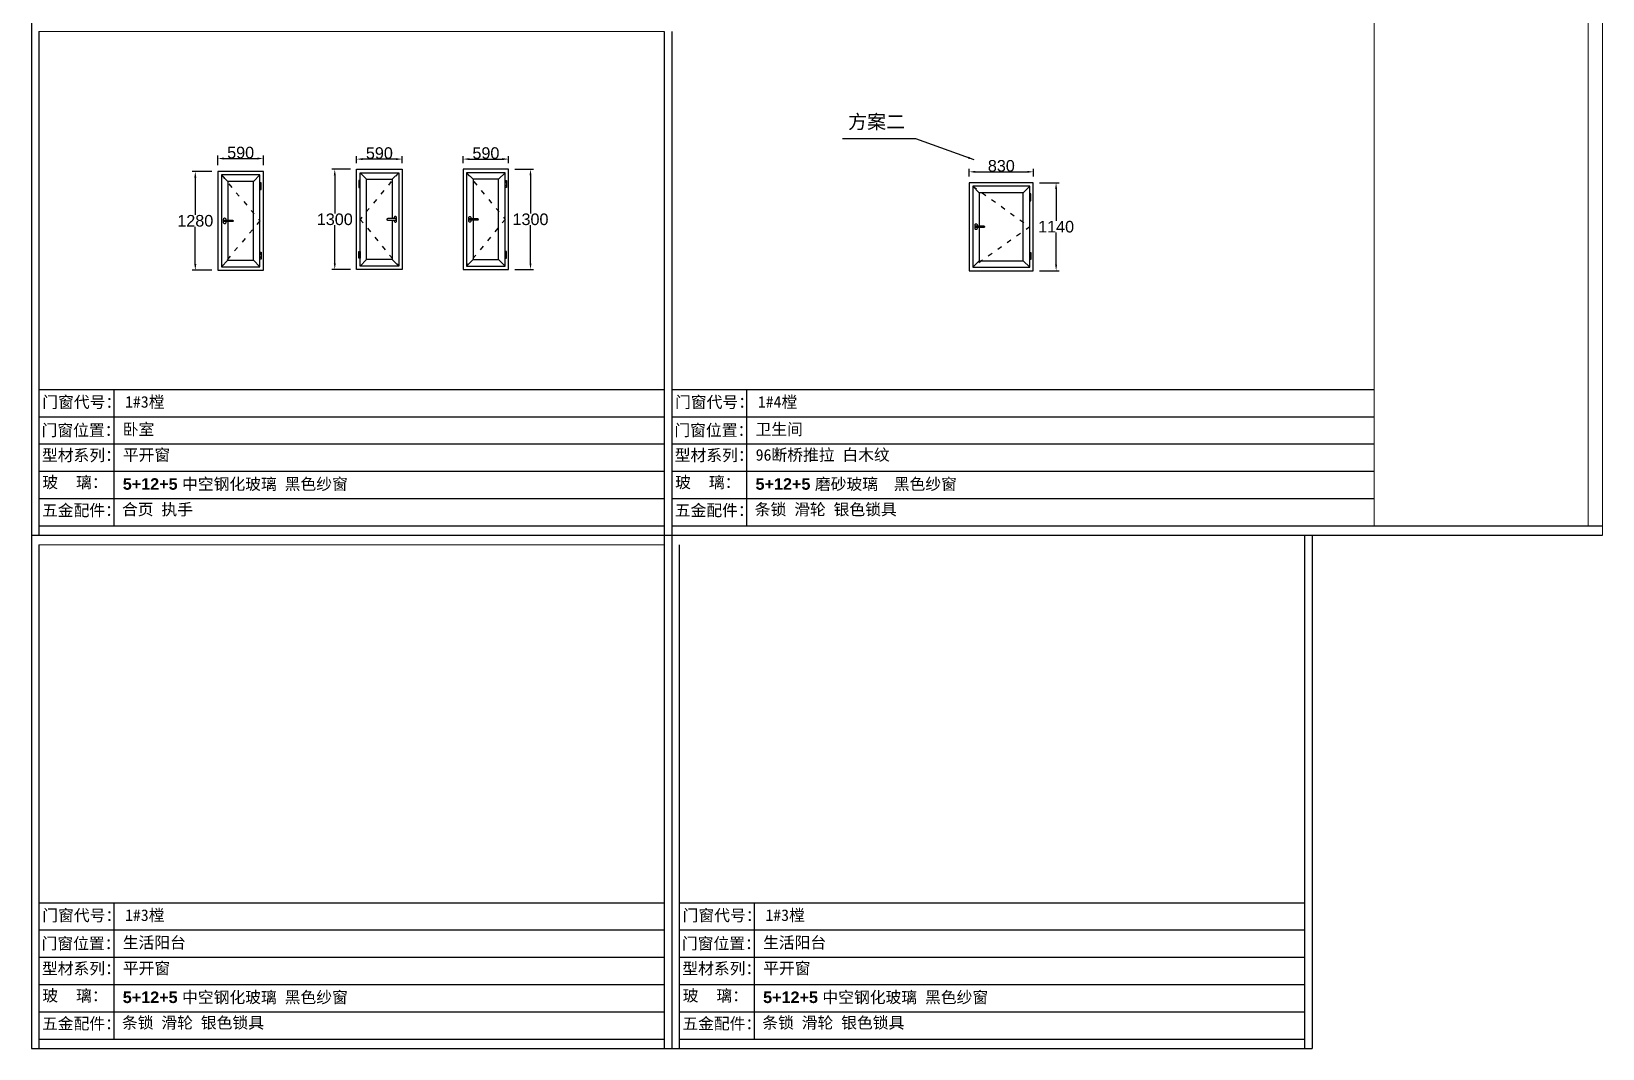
# Model space of a CAD drawing. Header units: inches. Extents: x -138455 to 599497, y -747149 to 13167.
# Drawn here: x 171950 to 192316, y -26673 to -13493 of the extents above; entities that cross this region are included whole.
import ezdxf

# ---------------------------------------------------------------- set-up
doc = ezdxf.new("R2010")
doc.units = ezdxf.units.IN
doc.header["$MEASUREMENT"] = 0
doc.header["$PDMODE"] = 35
doc.header["$PDSIZE"] = -3
doc.linetypes.add('ACAD_ISO03W100', pattern=[30, 12, -18])
doc.layers.add('0 @ 1', color=7, linetype='Continuous')
doc.styles.add('Annotative', font='arialbd.ttf')
doc.styles.get("Standard").update_dxf_attribs({"font": 'arial.ttf'})
doc.dimstyles.get("Standard").update_dxf_attribs({"dimtxt": 80, "dimasz": 70, "dimexe": 40, "dimexo": 80, "dimgap": 0, "dimtad": 1, "dimtih": 1, "dimtoh": 1, "dimdec": 0, "dimzin": 0, "dimdsep": 46, "dimtxsty": 'Standard', "dimcen": 0.09, "dimadec": 0, "dimazin": 0, "dimtfac": 1, "dimtdec": 0, "dimtofl": 0, "dimtmove": 0, "dimatfit": 3, "dimfxl": 0, "dimtolj": 1, "dimtzin": 0, "dimarcsym": 0})

# ---------------------------------------------------------------- blocks, each defined once
blk = doc.blocks.new('23zdsa')
for p, q in [((141281, -2940), (141266, -2940)), ((141266, -2940), (141266, -3030)), ((141281, -2960), (141266, -2960)), ((141281, -2965), (141266, -2965)), ((141266, -3005), (141281, -3005)), ((141266, -3010), (141281, -3010)), ((141266, -3030), (141281, -3030)), ((141281, -3030), (141281, -2940))]:
    blk.add_line(p, q)
blk = doc.blocks.new('dzcs')
blk.add_lwpolyline([(142096, -3328), (142196, -3328, 0.414214), (142206, -3318), (142206, -3318, 0.414214), (142196, -3308), (142096, -3308, 0.414214), (142086, -3318), (142086, -3318, 0.414214)], format="xyb", close=True)
blk.add_lwpolyline([(142182, -3328), (142182, -3342, 0.414214), (142196, -3355), (142196, -3355, 0.414214), (142209, -3342), (142209, -3294, 0.414214), (142196, -3280), (142196, -3280, 0.414214), (142182, -3294), (142182, -3308)], format="xyb")
blk = doc.blocks.new('*D544')
at = {"color": 0, "lineweight": -2, "transparency": 16777216}
for p, q in [((177546, -15198), (177546, -15107)), ((177626, -15147), (178056, -15147)), ((178136, -15198), (178136, -15107))]:
    blk.add_line(p, q, dxfattribs=at)
at = {"color": 0, "transparency": 16777216}
for points in [[(177626, -15134), (177626, -15160), (177546, -15147)], [(178056, -15134), (178056, -15160), (178136, -15147)]]:
    blk.add_solid(points, dxfattribs=at)
at = {"layer": 'Defpoints', "color": 0, "transparency": 16777216}
for p in [(178136, -15147), (177546, -15278), (178136, -15278)]:
    blk.add_point(p, dxfattribs=at)
at = {"color": 0, "transparency": 16777216, "insert": (177841, -15070), "char_height": 150, "attachment_point": 5}
blk.add_mtext('\\A1;590', dxfattribs=at)
blk = doc.blocks.new('*D545')
at = {"color": 0, "lineweight": -2, "transparency": 16777216}
for p, q in [((178216, -15278), (178459, -15278)), ((178419, -15358), (178419, -15851)), ((178419, -16498), (178419, -16005)), ((178216, -16578), (178459, -16578))]:
    blk.add_line(p, q, dxfattribs=at)
at = {"color": 0, "transparency": 16777216}
for points in [[(178406, -15358), (178432, -15358), (178419, -15278)], [(178406, -16498), (178432, -16498), (178419, -16578)]]:
    blk.add_solid(points, dxfattribs=at)
at = {"layer": 'Defpoints', "color": 0, "transparency": 16777216}
for p in [(178136, -15278), (178136, -16578), (178419, -16578)]:
    blk.add_point(p, dxfattribs=at)
at = {"color": 0, "transparency": 16777216, "insert": (178419, -15928), "char_height": 150, "attachment_point": 5}
blk.add_mtext('\\A1;1300', dxfattribs=at)
blk = doc.blocks.new('*D546')
at = {"color": 0, "lineweight": -2, "transparency": 16777216}
for p, q in [((176165, -15198), (176165, -15107)), ((176675, -15147), (176245, -15147)), ((176755, -15198), (176755, -15107))]:
    blk.add_line(p, q, dxfattribs=at)
at = {"color": 0, "transparency": 16777216}
for points in [[(176245, -15134), (176245, -15160), (176165, -15147)], [(176675, -15134), (176675, -15160), (176755, -15147)]]:
    blk.add_solid(points, dxfattribs=at)
at = {"layer": 'Defpoints', "color": 0, "transparency": 16777216}
for p in [(176165, -15147), (176165, -15278), (176755, -15278)]:
    blk.add_point(p, dxfattribs=at)
at = {"color": 0, "transparency": 16777216, "insert": (176460, -15070), "char_height": 150, "attachment_point": 5}
blk.add_mtext('\\A1;590', dxfattribs=at)
blk = doc.blocks.new('*D547')
at = {"color": 0, "lineweight": -2, "transparency": 16777216}
for p, q in [((176085, -15278), (175842, -15278)), ((175882, -15358), (175882, -15851)), ((175882, -16498), (175882, -16005)), ((176085, -16578), (175842, -16578))]:
    blk.add_line(p, q, dxfattribs=at)
at = {"color": 0, "transparency": 16777216}
for points in [[(175869, -15358), (175895, -15358), (175882, -15278)], [(175869, -16498), (175895, -16498), (175882, -16578)]]:
    blk.add_solid(points, dxfattribs=at)
at = {"layer": 'Defpoints', "color": 0, "transparency": 16777216}
for p in [(176165, -15278), (175882, -16578), (176165, -16578)]:
    blk.add_point(p, dxfattribs=at)
at = {"color": 0, "transparency": 16777216, "insert": (175882, -15928), "char_height": 150, "attachment_point": 5}
blk.add_mtext('\\A1;1300', dxfattribs=at)
blk = doc.blocks.new('*D548')
at = {"color": 0, "lineweight": -2, "transparency": 16777216}
for p, q in [((174367, -15227), (174367, -15099)), ((174447, -15139), (174877, -15139)), ((174957, -15227), (174957, -15099))]:
    blk.add_line(p, q, dxfattribs=at)
at = {"color": 0, "transparency": 16777216}
for points in [[(174447, -15126), (174447, -15153), (174367, -15139)], [(174877, -15126), (174877, -15153), (174957, -15139)]]:
    blk.add_solid(points, dxfattribs=at)
at = {"layer": 'Defpoints', "color": 0, "transparency": 16777216}
for p in [(174957, -15139), (174367, -15307), (174957, -15307)]:
    blk.add_point(p, dxfattribs=at)
at = {"color": 0, "transparency": 16777216, "insert": (174662, -15063), "char_height": 150, "attachment_point": 5}
blk.add_mtext('\\A1;590', dxfattribs=at)
blk = doc.blocks.new('*D549')
at = {"color": 0, "lineweight": -2, "transparency": 16777216}
for p, q in [((184107, -15374), (184107, -15272)), ((184937, -15374), (184937, -15272)), ((184187, -15312), (184857, -15312))]:
    blk.add_line(p, q, dxfattribs=at)
at = {"color": 0, "transparency": 16777216}
for points in [[(184187, -15299), (184187, -15325), (184107, -15312)], [(184857, -15299), (184857, -15325), (184937, -15312)]]:
    blk.add_solid(points, dxfattribs=at)
at = {"layer": 'Defpoints', "color": 0, "transparency": 16777216}
for p in [(184107, -15454), (184937, -15312), (184937, -15454)]:
    blk.add_point(p, dxfattribs=at)
at = {"color": 0, "transparency": 16777216, "insert": (184522, -15235), "char_height": 150, "attachment_point": 5}
blk.add_mtext('\\A1;830', dxfattribs=at)
blk = doc.blocks.new('*D550')
at = {"color": 0, "lineweight": -2, "transparency": 16777216}
for p, q in [((185017, -15454), (185272, -15454)), ((185232, -15534), (185232, -15947)), ((185232, -16514), (185232, -16100)), ((185017, -16594), (185272, -16594))]:
    blk.add_line(p, q, dxfattribs=at)
at = {"color": 0, "transparency": 16777216}
for points in [[(185219, -15534), (185245, -15534), (185232, -15454)], [(185219, -16514), (185245, -16514), (185232, -16594)]]:
    blk.add_solid(points, dxfattribs=at)
at = {"layer": 'Defpoints', "color": 0, "transparency": 16777216}
for p in [(184937, -15454), (184937, -16594), (185232, -16594)]:
    blk.add_point(p, dxfattribs=at)
at = {"color": 0, "transparency": 16777216, "insert": (185232, -16024), "char_height": 150, "attachment_point": 5}
blk.add_mtext('\\A1;1140', dxfattribs=at)
blk = doc.blocks.new('*D528')
at = {"color": 0, "lineweight": -2, "transparency": 16777216}
for p, q in [((174287, -15307), (174034, -15307)), ((174074, -15387), (174074, -15871)), ((174074, -16507), (174074, -16024)), ((174287, -16587), (174034, -16587))]:
    blk.add_line(p, q, dxfattribs=at)
at = {"color": 0, "transparency": 16777216}
for points in [[(174061, -15387), (174087, -15387), (174074, -15307)], [(174061, -16507), (174087, -16507), (174074, -16587)]]:
    blk.add_solid(points, dxfattribs=at)
at = {"layer": 'Defpoints', "color": 0, "transparency": 16777216}
for p in [(174367, -15307), (174074, -16587), (174367, -16587)]:
    blk.add_point(p, dxfattribs=at)
at = {"color": 0, "transparency": 16777216, "insert": (174074, -15947), "char_height": 150, "attachment_point": 5}
blk.add_mtext('\\A1;1280', dxfattribs=at)

msp = doc.modelspace()

# ---------------------------------------------------------------- linework, layer by layer
at = {"lineweight": 5}
for p, q in [((189356.3, -10982.4), (189356.3, -19899.6)), ((192130.6, -10982.4), (192130.6, -19899.6)), ((192315.6, -10860.3), (192315.6, -20021.8)), ((192315.6, -12209.2), (192315.6, -19899.6)), ((192130.6, -12394.1), (192130.6, -19899.6)), ((172047.6, -13492.7), (180152.4, -13492.7)), ((171949.9, -20021.8), (180152.4, -20021.8)), ((172047.6, -20144), (180152.4, -20144))]:
    msp.add_line(p, q, dxfattribs=at)
for p, q in [((171949.9, -13370.5), (171949.9, -20021.8)), ((172047.6, -13492.7), (172047.6, -20021.8)), ((180152.4, -13492.7), (180152.4, -26673.1)), ((180250.1, -13492.7), (180250.1, -26673.1)), ((174497, -15437.4), (174412, -15352.4)), ((174827, -15437.4), (174912, -15352.4)), ((176210.2, -16533), (176210.2, -15323)), ((176210.2, -15323), (176710.2, -15323)), ((176295.2, -15408), (176210.2, -15323)), ((176625.2, -15408), (176710.2, -15323)), ((176710.2, -15323), (176710.2, -16533)), ((178090.6, -15323), (177590.6, -15323)), ((177590.6, -15323), (177590.6, -16533)), ((177675.6, -15408), (177590.6, -15323)), ((178005.6, -15408), (178090.6, -15323)), ((178090.6, -16533), (178090.6, -15323)), ((174497, -16457.4), (174412, -16542.4)), ((174827, -16457.4), (174912, -16542.4)), ((176295.2, -16448), (176210.2, -16533)), ((176625.2, -16448), (176710.2, -16533)), ((177675.6, -16448), (177590.6, -16533)), ((178005.6, -16448), (178090.6, -16533)), ((176710.2, -16533), (176210.2, -16533)), ((177590.6, -16533), (178090.6, -16533)), ((172047.6, -18131.2), (180152.4, -18131.2)), ((173017.4, -18131.2), (173017.4, -19899.6)), ((180250.1, -18131.2), (189356.3, -18131.2)), ((181219.9, -18131.2), (181219.9, -19899.6)), ((172047.6, -18484.9), (180152.4, -18484.9)), ((180250.1, -18484.9), (189356.3, -18484.9)), ((172047.6, -18838.6), (180152.4, -18838.6)), ((180250.1, -18838.6), (189356.3, -18838.6)), ((172047.6, -19192.3), (180152.4, -19192.3)), ((180250.1, -19192.3), (189356.3, -19192.3)), ((172047.6, -19546), (180152.4, -19546)), ((180250.1, -19546), (189356.3, -19546)), ((172047.6, -19899.6), (180152.4, -19899.6)), ((180250.1, -19899.6), (192315.6, -19899.6)), ((171949.9, -20021.8), (180152.4, -20021.8)), ((171949.9, -20021.8), (171949.9, -26673.1)), ((172047.6, -20144), (172047.6, -26673.1)), ((180152.4, -20021.8), (192315.6, -20021.8)), ((180250.1, -20021.8), (180250.1, -26673.1)), ((180347.8, -20144), (180347.8, -26673.1)), ((188452.6, -20021.8), (188452.6, -26673.1)), ((188550.3, -20021.8), (188550.3, -26673.1)), ((172047.6, -24782.5), (180152.4, -24782.5)), ((173017.4, -24782.5), (173017.4, -26550.9)), ((180347.8, -24782.5), (188452.6, -24782.5)), ((181317.6, -24782.5), (181317.6, -26550.9)), ((172047.6, -25136.2), (180152.4, -25136.2)), ((180347.8, -25136.2), (188452.6, -25136.2)), ((172047.6, -25489.9), (180152.4, -25489.9)), ((180347.8, -25489.9), (188452.6, -25489.9)), ((172047.6, -25843.5), (180152.4, -25843.5)), ((180347.8, -25843.5), (188452.6, -25843.5)), ((172047.6, -26197.2), (180152.4, -26197.2)), ((180347.8, -26197.2), (188452.6, -26197.2)), ((171949.9, -26673.1), (180250.1, -26673.1)), ((172047.6, -26550.9), (180152.4, -26550.9)), ((180250.1, -26673.1), (188550.3, -26673.1)), ((180347.8, -26550.9), (188452.6, -26550.9))]:
    msp.add_line(p, q)
for points in [[(174367, -16587.4), (174957, -16587.4), (174957, -15307.4), (174367, -15307.4)], [(174412, -16542.4), (174912, -16542.4), (174912, -15352.4), (174412, -15352.4)], [(176755.2, -16578), (176165.2, -16578), (176165.2, -15278), (176755.2, -15278)], [(177545.6, -16578), (178135.6, -16578), (178135.6, -15278), (177545.6, -15278)], [(184106.6, -16593.7), (184936.6, -16593.7), (184936.6, -15453.7), (184106.6, -15453.7)], [(184151.6, -16548.7), (184891.6, -16548.7), (184891.6, -15498.7), (184151.6, -15498.7)]]:
    msp.add_lwpolyline(points, close=True)
at = {"linetype": 'ACAD_ISO03W100', "ltscale": 5}
for points in [[(174412, -15352.4), (174912, -15947.4), (174412, -16542.4)], [(176710.2, -15323), (176210.2, -15928), (176710.2, -16533)], [(177590.6, -15323), (178090.6, -15928), (177590.6, -16533)], [(184151.6, -15498.7), (184891.6, -16023.7), (184151.6, -16548.7)]]:
    msp.add_lwpolyline(points, dxfattribs=at)
for points in [[(174497, -15957.4), (174497, -16457.4), (174827, -16457.4), (174827, -15437.4), (174497, -15437.4), (174497, -15937.4)], [(176625.2, -15938), (176625.2, -16448), (176295.2, -16448), (176295.2, -15408), (176625.2, -15408), (176625.2, -15918)], [(177675.6, -15938), (177675.6, -16448), (178005.6, -16448), (178005.6, -15408), (177675.6, -15408), (177675.6, -15918)], [(184236.6, -15583.7), (184151.6, -15498.7)], [(184236.6, -16033.7), (184236.6, -16463.7), (184806.6, -16463.7), (184806.6, -15583.7), (184236.6, -15583.7), (184236.6, -16013.7)], [(184806.6, -15583.7), (184891.6, -15498.7)], [(184151.6, -16548.7), (184236.6, -16463.7)], [(184806.6, -16463.7), (184891.6, -16548.7)]]:
    msp.add_lwpolyline(points)

# ---------------------------------------------------------------- block references
at = {"rotation": 180}
for p in [(316192.6, -18482.7), (317475.8, -18453.2), (326172.2, -18629)]:
    msp.add_blockref('23zdsa', p, dxfattribs=at)
at = {"xscale": -1, "rotation": 180}
msp.add_blockref('23zdsa', (36825, -18453.2), dxfattribs=at)
at = {"xscale": -1}
for name, p in [('dzcs', (316650.2, -12629.7)), ('dzcs', (319828.9, -12610.2)), ('dzcs', (326389.8, -12705.9)), ('23zdsa', (316192.6, -13412.2)), ('23zdsa', (317475.8, -13402.7)), ('23zdsa', (326172.2, -13418.5))]:
    msp.add_blockref(name, p, dxfattribs=at)
for name, p in [('dzcs', (34472, -12610.2)), ('23zdsa', (36825, -13402.7))]:
    msp.add_blockref(name, p)

# ---------------------------------------------------------------- texts
at = {"layer": '0 @ 1', "style": 'Annotative'}
for s, p in [('门窗代号：', (172090.7, -18370.7)), ('门窗代号：', (180293.2, -18370.7)), ('门窗位置：', (172081.4, -18735)), ('门窗位置：', (180283.9, -18735)), ('型材系列：', (172086.3, -19059)), ('型材系列：', (180288.8, -19059)), ('玻    璃：', (172091.5, -19410.1)), ('玻    璃：', (180294, -19410.1)), ('五金配件：', (172086.6, -19772.8)), ('五金配件：', (180289.1, -19772.8)), ('门窗代号：', (172090.7, -25021.9)), ('门窗代号：', (180390.9, -25021.9)), ('门窗位置：', (172081.4, -25386.3)), ('门窗位置：', (180381.6, -25386.3)), ('型材系列：', (172086.3, -25710.2)), ('型材系列：', (180386.5, -25710.2)), ('玻    璃：', (172091.5, -26061.3)), ('玻    璃：', (180391.7, -26061.3)), ('五金配件：', (172086.6, -26424.1)), ('五金配件：', (180386.8, -26424.1))]:
    msp.add_text(s, height=150, dxfattribs=at).set_placement(p)
at = {"layer": '0 @ 1', "attachment_point": 1, "style": 'Annotative'}
for s, width, heights, insert, char_height in [('{\\fSimSun|b1|i0|c134|p2;方案二}', 810.181, [0], (182535.5, -14572.3), 180.693), ('{\\fSimSun|b1|i0|c134|p2;1#3樘}', 4396.385, [0], (173163.7, -18218.2), 150), ('{\\fSimSun|b1|i0|c134|p2;1#4樘}', 4396.385, [0], (181366.2, -18218.2), 150), ('{\\fSimSun|b1|i0|c134|p2;卧室}', 4396.385, [0], (173133.3, -18572.9), 150), ('{\\fSimSun|b1|i0|c134|p2;卫生间}', 4396.385, [0], (181335.7, -18572.9), 150), ('{\\fSimSun|b1|i0|c134|p2;平开窗}', 4396.385, [0], (173135.4, -18905.2), 150), ('{\\fSimSun|b1|i0|c134|p2;96断桥推拉 白木纹}', 4396.385, [0], (181337.9, -18905.2), 150), ('5+12+5 {\\fSimSun|b1|i0|c134|p2;中空钢化玻璃 黑色纱窗}', 4396.385, [56.8], (173133.9, -19282.2), 150), ('5+12+5 {\\fSimSun|b1|i0|c134|p2;磨砂玻璃  黑色纱窗}', 4396.385, [56.8], (181336.4, -19282.2), 150), ('{\\fSimSun|b1|i0|c134|p2;合页 执手}', 4396.385, [0], (173123.4, -19611.3), 150), ('{\\fSimSun|b1|i0|c134|p2;条锁 滑轮 银色锁具}', 4396.385, [0], (181325.9, -19611.3), 150), ('{\\fSimSun|b1|i0|c134|p2;1#3樘}', 4396.385, [0], (173163.7, -24869.4), 150), ('{\\fSimSun|b1|i0|c134|p2;1#3樘}', 4396.385, [0], (181463.9, -24869.4), 150), ('{\\fSimSun|b1|i0|c134|p2;生活阳台}', 4396.385, [0], (173133.3, -25224.2), 150), ('{\\fSimSun|b1|i0|c134|p2;生活阳台}', 4396.385, [0], (181433.5, -25224.2), 150), ('{\\fSimSun|b1|i0|c134|p2;平开窗}', 4396.385, [0], (173135.4, -25556.4), 150), ('{\\fSimSun|b1|i0|c134|p2;平开窗 }', 4396.385, [0], (181435.6, -25556.4), 150), ('5+12+5 {\\fSimSun|b1|i0|c134|p2;中空钢化玻璃 黑色纱窗}', 4396.385, [56.8], (173133.9, -25933.4), 150), ('5+12+5 {\\fSimSun|b1|i0|c134|p2;中空钢化玻璃 黑色纱窗}', 4396.385, [56.8], (181434.1, -25933.4), 150), ('{\\fSimSun|b1|i0|c134|p2;条锁 滑轮 银色锁具}', 4396.385, [0], (173123.4, -26262.6), 150), ('{\\fSimSun|b1|i0|c134|p2;条锁 滑轮 银色锁具}', 4396.385, [0], (181423.6, -26262.6), 150)]:
    msp.add_mtext_dynamic_manual_height_columns(s, width=width, gutter_width=903.5, heights=heights, dxfattribs=dict(at, insert=insert, char_height=char_height))

# ---------------------------------------------------------------- dimensions: what is measured, and where the dimension line sits
for base, p1, p2, picture, middle in [((174957, -15139.3), (174367, -15307.4), (174957, -15307.4), '*D548', (174662, -15062.7)), ((178135.6, -15146.9), (177545.6, -15278), (178135.6, -15278), '*D544', (177840.6, -15070.4)), ((184936.6, -15311.9), (184106.6, -15453.7), (184936.6, -15453.7), '*D549', (184521.6, -15235.3))]:
    dim = msp.add_linear_dim(base=base, p1=p1, p2=p2, dimstyle='Standard', override={"dimtxt": 150, "dimasz": 80})
    dim.commit()
    dim.dimension.update_dxf_attribs({"geometry": picture, "text_midpoint": middle})
for base, p1, p2, angle, picture, middle in [((176165.2, -15146.9), (176755.2, -15278), (176165.2, -15278), 180, '*D546', (176460.2, -15070.4)), ((174073.8, -16587.4), (174367, -15307.4), (174367, -16587.4), 90, '*D528', (174073.8, -15947.4)), ((175881.9, -16578), (176165.2, -15278), (176165.2, -16578), 90, '*D547', (175881.9, -15928)), ((178418.9, -16578), (178135.6, -15278), (178135.6, -16578), 90, '*D545', (178418.9, -15928)), ((185231.9, -16593.7), (184936.6, -15453.7), (184936.6, -16593.7), 90, '*D550', (185231.9, -16023.7))]:
    dim = msp.add_linear_dim(base=base, p1=p1, p2=p2, angle=angle, dimstyle='Standard', override={"dimtxt": 150, "dimasz": 80})
    dim.commit()
    dim.dimension.update_dxf_attribs({"geometry": picture, "text_midpoint": middle})

# ---------------------------------------------------------------- leaders
msp.add_leader([(184168.6, -15154.4), (183414.5, -14885.4), (182462.4, -14885.4)], dimstyle='Standard', override={"dimtxt": 150, "dimasz": 80, "dimgap": 0, "dimtad": 0})

doc.saveas('drawing.dxf')
